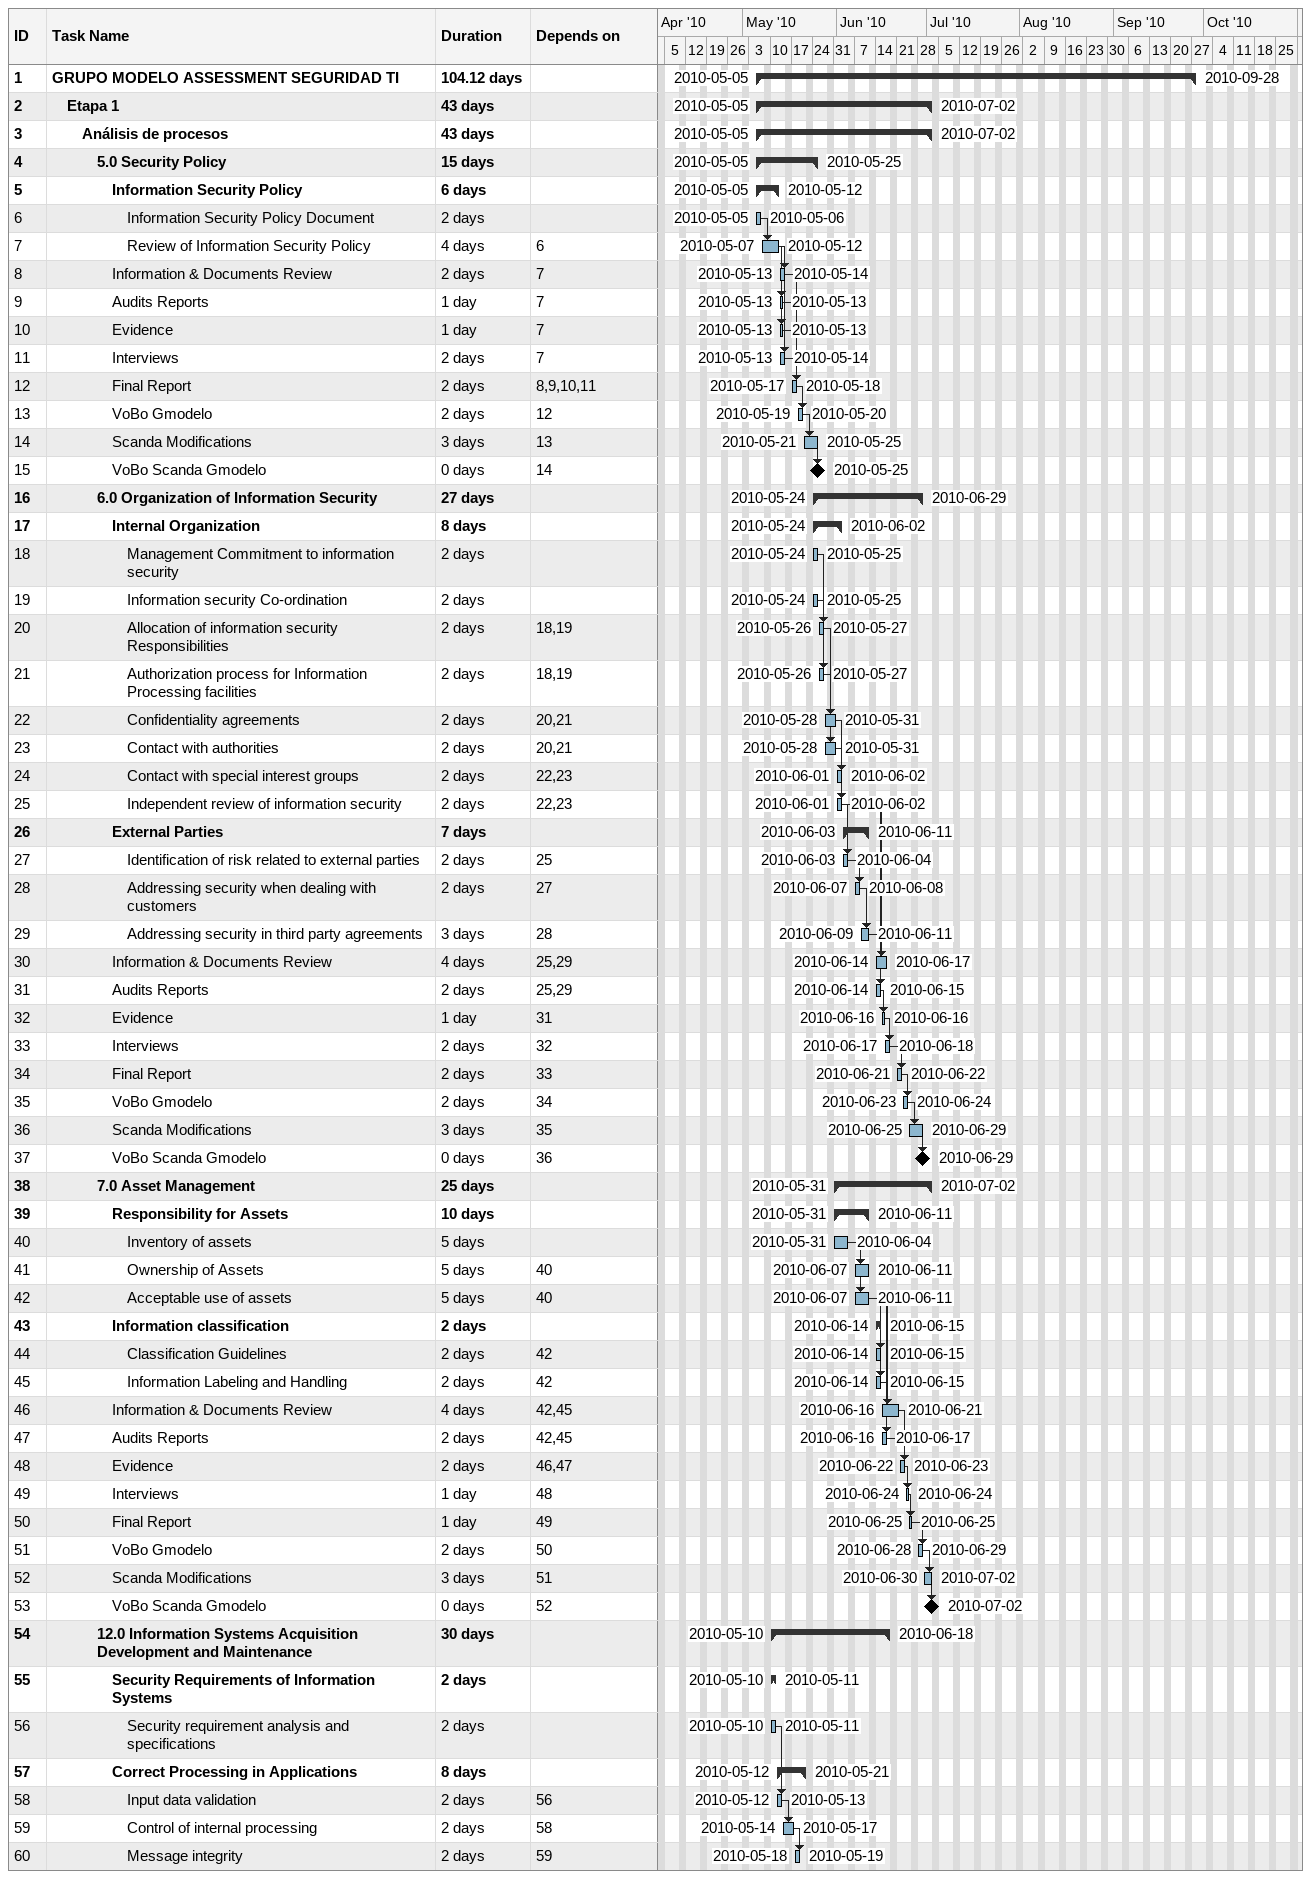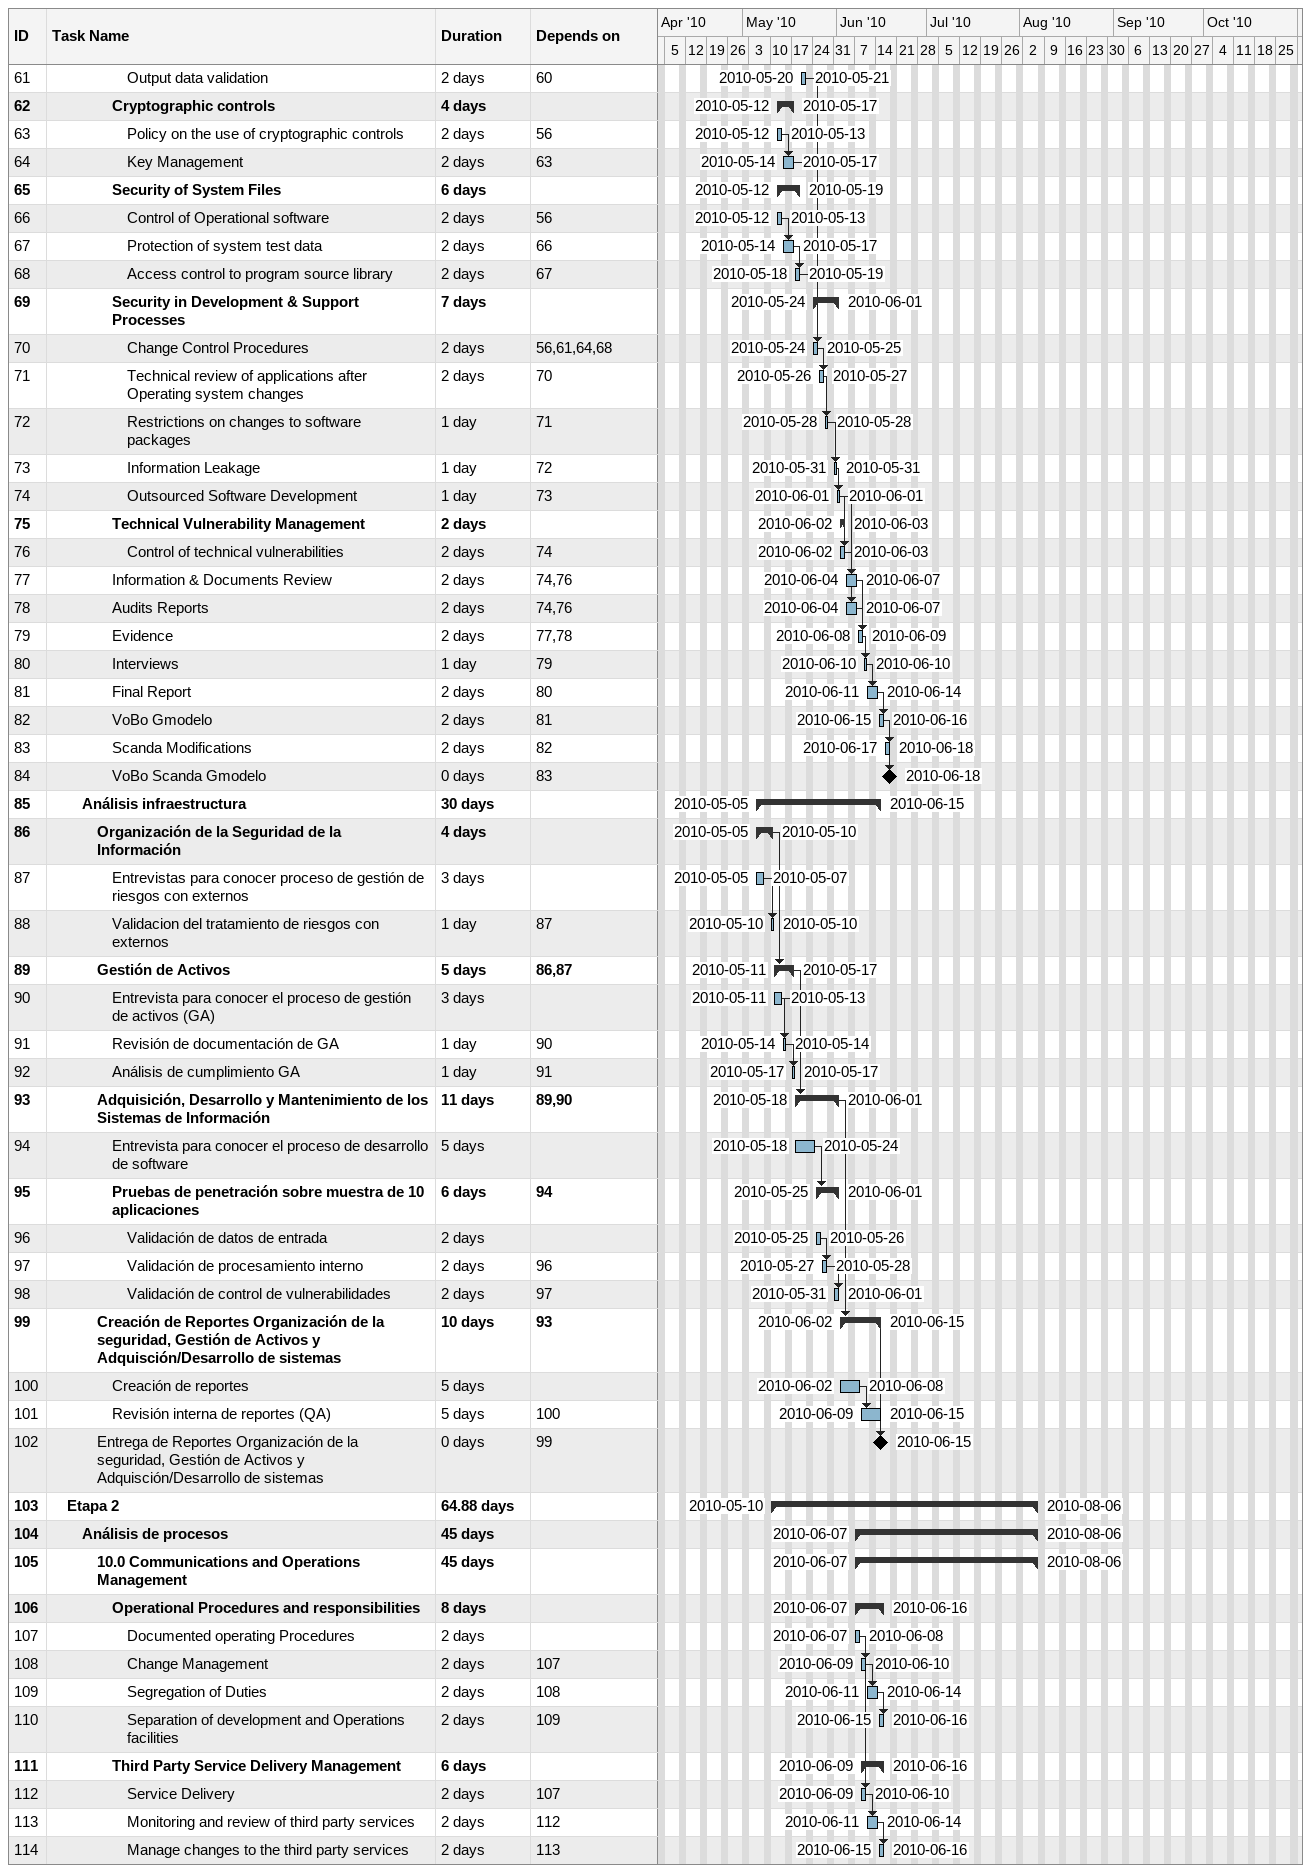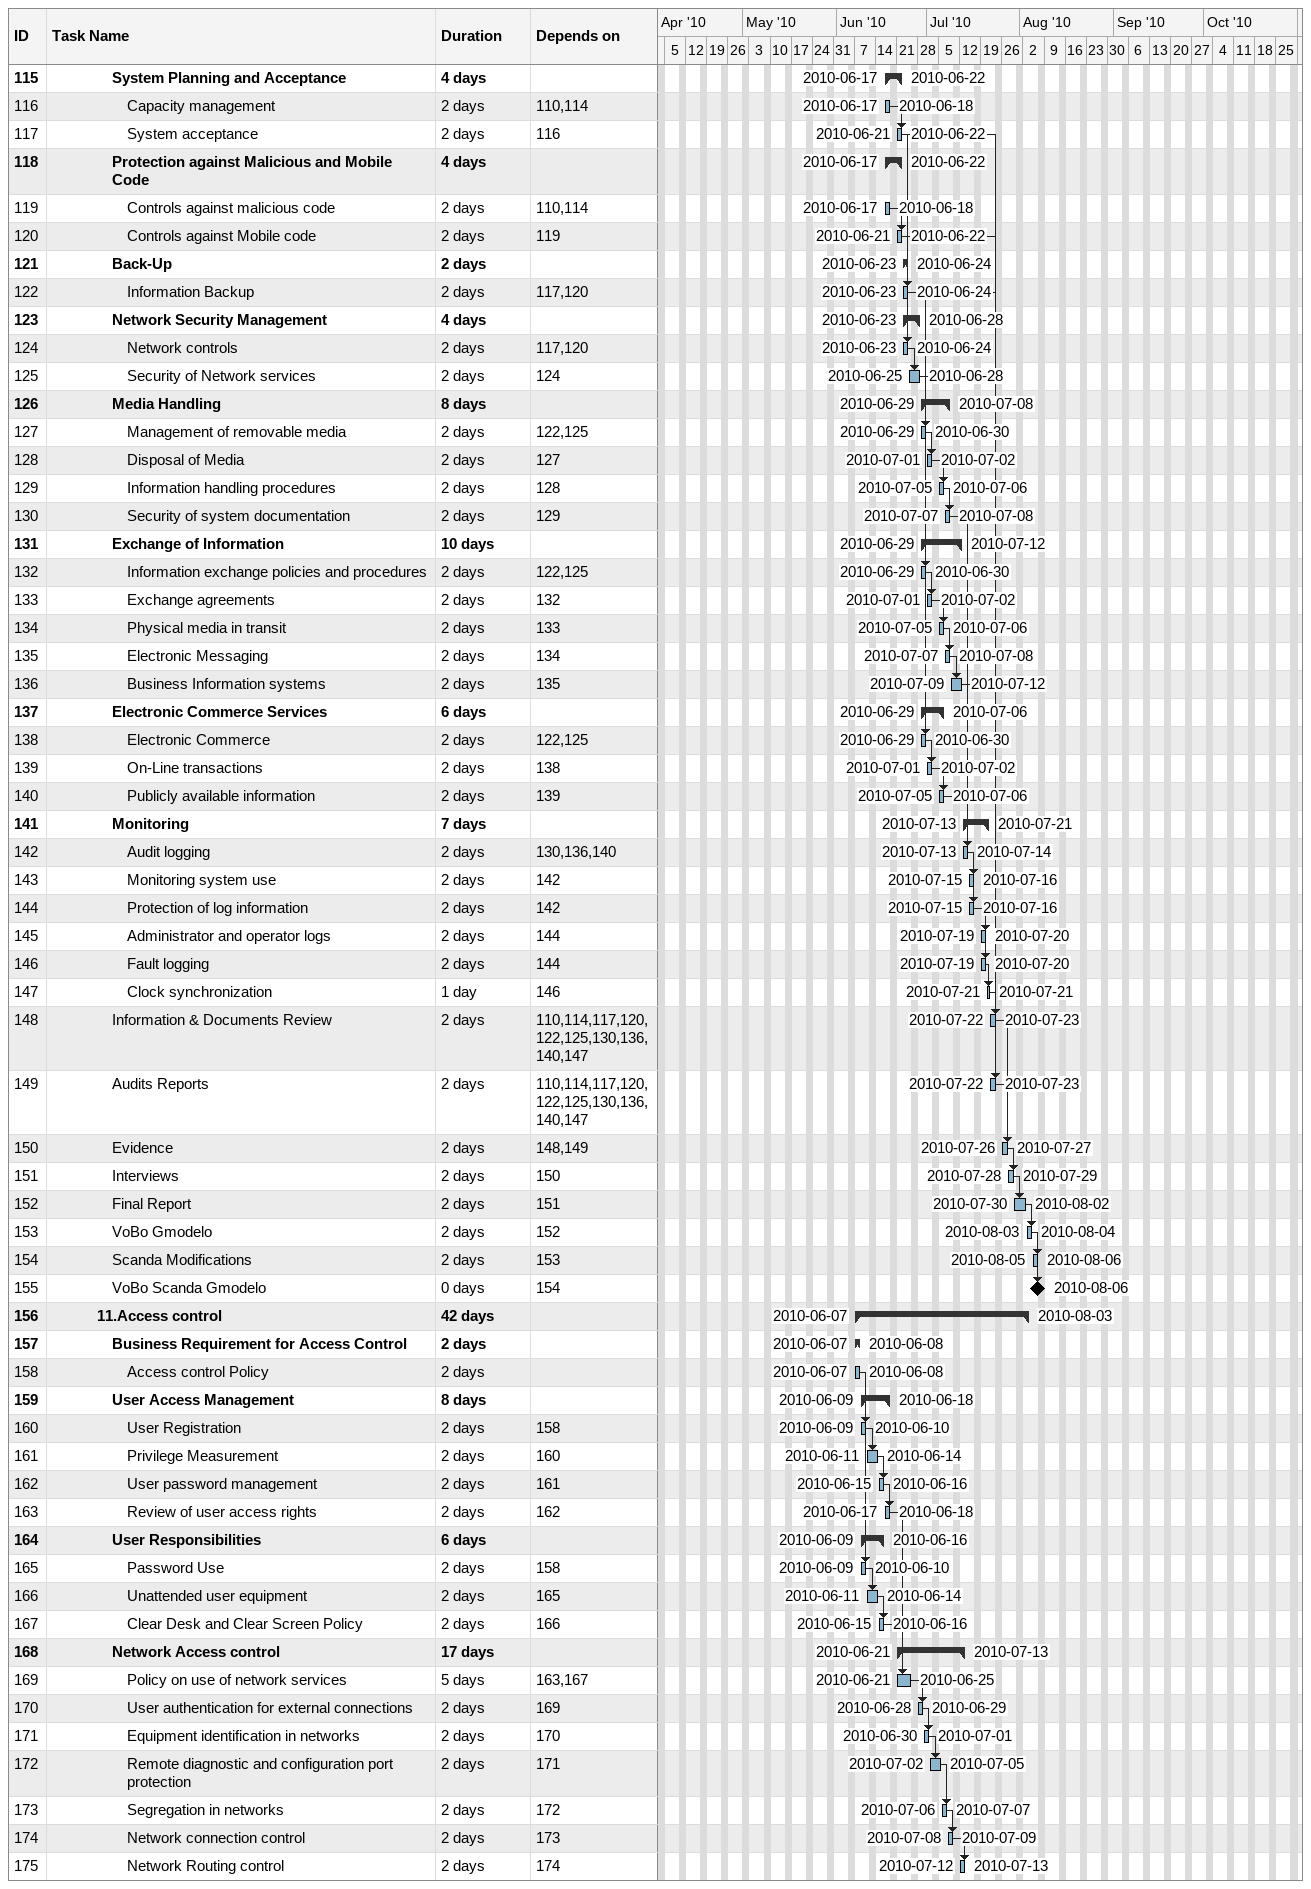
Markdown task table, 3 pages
| ID | Level | Task | Duration | Start | Finish | Predecessors |
|---|---|---|---|---|---|---|
| 1 | 1 | **GRUPO MODELO ASSESSMENT SEGURIDAD TI** | 104.12d | 2010-05-05 | 2010-09-28 |  |
| 2 | 2 | **Etapa 1** | 43d | 2010-05-05 | 2010-07-02 |  |
| 3 | 3 | **Análisis de procesos** | 43d | 2010-05-05 | 2010-07-02 |  |
| 4 | 4 | **5.0 Security Policy** | 15d | 2010-05-05 | 2010-05-25 |  |
| 5 | 5 | **Information Security Policy** | 6d | 2010-05-05 | 2010-05-12 |  |
| 6 | 6 | Information Security Policy Document | 2d | 2010-05-05 | 2010-05-06 |  |
| 7 | 6 | Review of Information Security Policy | 4d | 2010-05-07 | 2010-05-12 | 6 |
| 8 | 5 | Information & Documents Review | 2d | 2010-05-13 | 2010-05-14 | 7 |
| 9 | 5 | Audits Reports | 1d | 2010-05-13 | 2010-05-13 | 7 |
| 10 | 5 | Evidence | 1d | 2010-05-13 | 2010-05-13 | 7 |
| 11 | 5 | Interviews | 2d | 2010-05-13 | 2010-05-14 | 7 |
| 12 | 5 | Final Report | 2d | 2010-05-17 | 2010-05-18 | 8, 9, 10, 11 |
| 13 | 5 | VoBo Gmodelo | 2d | 2010-05-19 | 2010-05-20 | 12 |
| 14 | 5 | Scanda Modifications | 3d | 2010-05-21 | 2010-05-25 | 13 |
| 15 | 5 | VoBo Scanda Gmodelo | 0d | 2010-05-25 | 2010-05-25 | 14 |
| 16 | 4 | **6.0 Organization of Information Security** | 27d | 2010-05-24 | 2010-06-29 |  |
| 17 | 5 | **Internal Organization** | 8d | 2010-05-24 | 2010-06-02 |  |
| 18 | 6 | Management Commitment to information security | 2d | 2010-05-24 | 2010-05-25 |  |
| 19 | 6 | Information security Co-ordination | 2d | 2010-05-24 | 2010-05-25 |  |
| 20 | 6 | Allocation of information security Responsibilities | 2d | 2010-05-26 | 2010-05-27 | 18, 19 |
| 21 | 6 | Authorization process for Information Processing facilities | 2d | 2010-05-26 | 2010-05-27 | 18, 19 |
| 22 | 6 | Confidentiality agreements | 2d | 2010-05-28 | 2010-05-31 | 20, 21 |
| 23 | 6 | Contact with authorities | 2d | 2010-05-28 | 2010-05-31 | 20, 21 |
| 24 | 6 | Contact with special interest groups | 2d | 2010-06-01 | 2010-06-02 | 22, 23 |
| 25 | 6 | Independent review of information security | 2d | 2010-06-01 | 2010-06-02 | 22, 23 |
| 26 | 5 | **External Parties** | 7d | 2010-06-03 | 2010-06-11 |  |
| 27 | 6 | Identification of risk related to external parties | 2d | 2010-06-03 | 2010-06-04 | 25 |
| 28 | 6 | Addressing security when dealing with customers | 2d | 2010-06-07 | 2010-06-08 | 27 |
| 29 | 6 | Addressing security in third party agreements | 3d | 2010-06-09 | 2010-06-11 | 28 |
| 30 | 5 | Information & Documents Review | 4d | 2010-06-14 | 2010-06-17 | 25, 29 |
| 31 | 5 | Audits Reports | 2d | 2010-06-14 | 2010-06-15 | 25, 29 |
| 32 | 5 | Evidence | 1d | 2010-06-16 | 2010-06-16 | 31 |
| 33 | 5 | Interviews | 2d | 2010-06-17 | 2010-06-18 | 32 |
| 34 | 5 | Final Report | 2d | 2010-06-21 | 2010-06-22 | 33 |
| 35 | 5 | VoBo Gmodelo | 2d | 2010-06-23 | 2010-06-24 | 34 |
| 36 | 5 | Scanda Modifications | 3d | 2010-06-25 | 2010-06-29 | 35 |
| 37 | 5 | VoBo Scanda Gmodelo | 0d | 2010-06-29 | 2010-06-29 | 36 |
| 38 | 4 | **7.0 Asset Management** | 25d | 2010-05-31 | 2010-07-02 |  |
| 39 | 5 | **Responsibility for Assets** | 10d | 2010-05-31 | 2010-06-11 |  |
| 40 | 6 | Inventory of assets | 5d | 2010-05-31 | 2010-06-04 |  |
| 41 | 6 | Ownership of Assets | 5d | 2010-06-07 | 2010-06-11 | 40 |
| 42 | 6 | Acceptable use of assets | 5d | 2010-06-07 | 2010-06-11 | 40 |
| 43 | 5 | **Information classification** | 2d | 2010-06-14 | 2010-06-15 |  |
| 44 | 6 | Classification Guidelines | 2d | 2010-06-14 | 2010-06-15 | 42 |
| 45 | 6 | Information Labeling and Handling | 2d | 2010-06-14 | 2010-06-15 | 42 |
| 46 | 5 | Information & Documents Review | 4d | 2010-06-16 | 2010-06-21 | 42, 45 |
| 47 | 5 | Audits Reports | 2d | 2010-06-16 | 2010-06-17 | 42, 45 |
| 48 | 5 | Evidence | 2d | 2010-06-22 | 2010-06-23 | 46, 47 |
| 49 | 5 | Interviews | 1d | 2010-06-24 | 2010-06-24 | 48 |
| 50 | 5 | Final Report | 1d | 2010-06-25 | 2010-06-25 | 49 |
| 51 | 5 | VoBo Gmodelo | 2d | 2010-06-28 | 2010-06-29 | 50 |
| 52 | 5 | Scanda Modifications | 3d | 2010-06-30 | 2010-07-02 | 51 |
| 53 | 5 | VoBo Scanda Gmodelo | 0d | 2010-07-02 | 2010-07-02 | 52 |
| 54 | 4 | **12.0 Information Systems Acquisition Development and Maintenance** | 30d | 2010-05-10 | 2010-06-18 |  |
| 55 | 5 | **Security Requirements of Information Systems** | 2d | 2010-05-10 | 2010-05-11 |  |
| 56 | 6 | Security requirement analysis and specifications | 2d | 2010-05-10 | 2010-05-11 |  |
| 57 | 5 | **Correct Processing in Applications** | 8d | 2010-05-12 | 2010-05-21 |  |
| 58 | 6 | Input data validation | 2d | 2010-05-12 | 2010-05-13 | 56 |
| 59 | 6 | Control of internal processing | 2d | 2010-05-14 | 2010-05-17 | 58 |
| 60 | 6 | Message integrity | 2d | 2010-05-18 | 2010-05-19 | 59 |
| 61 | 6 | Output data validation | 2d | 2010-05-20 | 2010-05-21 | 60 |
| 62 | 5 | **Cryptographic controls** | 4d | 2010-05-12 | 2010-05-17 |  |
| 63 | 6 | Policy on the use of cryptographic controls | 2d | 2010-05-12 | 2010-05-13 | 56 |
| 64 | 6 | Key Management | 2d | 2010-05-14 | 2010-05-17 | 63 |
| 65 | 5 | **Security of System Files** | 6d | 2010-05-12 | 2010-05-19 |  |
| 66 | 6 | Control of Operational software | 2d | 2010-05-12 | 2010-05-13 | 56 |
| 67 | 6 | Protection of system test data | 2d | 2010-05-14 | 2010-05-17 | 66 |
| 68 | 6 | Access control to program source library | 2d | 2010-05-18 | 2010-05-19 | 67 |
| 69 | 5 | **Security in Development & Support Processes** | 7d | 2010-05-24 | 2010-06-01 |  |
| 70 | 6 | Change Control Procedures | 2d | 2010-05-24 | 2010-05-25 | 56, 61, 64, 68 |
| 71 | 6 | Technical review of applications after Operating system changes | 2d | 2010-05-26 | 2010-05-27 | 70 |
| 72 | 6 | Restrictions on changes to software packages | 1d | 2010-05-28 | 2010-05-28 | 71 |
| 73 | 6 | Information Leakage | 1d | 2010-05-31 | 2010-05-31 | 72 |
| 74 | 6 | Outsourced Software Development | 1d | 2010-06-01 | 2010-06-01 | 73 |
| 75 | 5 | **Technical Vulnerability Management** | 2d | 2010-06-02 | 2010-06-03 |  |
| 76 | 6 | Control of technical vulnerabilities | 2d | 2010-06-02 | 2010-06-03 | 74 |
| 77 | 5 | Information & Documents Review | 2d | 2010-06-04 | 2010-06-07 | 74, 76 |
| 78 | 5 | Audits Reports | 2d | 2010-06-04 | 2010-06-07 | 74, 76 |
| 79 | 5 | Evidence | 2d | 2010-06-08 | 2010-06-09 | 77, 78 |
| 80 | 5 | Interviews | 1d | 2010-06-10 | 2010-06-10 | 79 |
| 81 | 5 | Final Report | 2d | 2010-06-11 | 2010-06-14 | 80 |
| 82 | 5 | VoBo Gmodelo | 2d | 2010-06-15 | 2010-06-16 | 81 |
| 83 | 5 | Scanda Modifications | 2d | 2010-06-17 | 2010-06-18 | 82 |
| 84 | 5 | VoBo Scanda Gmodelo | 0d | 2010-06-18 | 2010-06-18 | 83 |
| 85 | 3 | **Análisis infraestructura** | 30d | 2010-05-05 | 2010-06-15 |  |
| 86 | 4 | **Organización de la Seguridad de la Información** | 4d | 2010-05-05 | 2010-05-10 |  |
| 87 | 5 | Entrevistas para conocer proceso de gestión de riesgos con externos | 3d | 2010-05-05 | 2010-05-07 |  |
| 88 | 5 | Validacion del tratamiento de riesgos con externos | 1d | 2010-05-10 | 2010-05-10 | 87 |
| 89 | 4 | **Gestión de Activos** | 5d | 2010-05-11 | 2010-05-17 | 86, 87 |
| 90 | 5 | Entrevista para conocer el proceso de gestión de activos (GA) | 3d | 2010-05-11 | 2010-05-13 |  |
| 91 | 5 | Revisión de documentación de GA | 1d | 2010-05-14 | 2010-05-14 | 90 |
| 92 | 5 | Análisis de cumplimiento GA | 1d | 2010-05-17 | 2010-05-17 | 91 |
| 93 | 4 | **Adquisición, Desarrollo y Mantenimiento de los Sistemas de Información** | 11d | 2010-05-18 | 2010-06-01 | 89, 90 |
| 94 | 5 | Entrevista para conocer el proceso de desarrollo de software | 5d | 2010-05-18 | 2010-05-24 |  |
| 95 | 5 | **Pruebas de penetración sobre muestra de 10 aplicaciones** | 6d | 2010-05-25 | 2010-06-01 | 94 |
| 96 | 6 | Validación de datos de entrada | 2d | 2010-05-25 | 2010-05-26 |  |
| 97 | 6 | Validación de procesamiento interno | 2d | 2010-05-27 | 2010-05-28 | 96 |
| 98 | 6 | Validación de control de vulnerabilidades | 2d | 2010-05-31 | 2010-06-01 | 97 |
| 99 | 4 | **Creación de Reportes Organización de la seguridad, Gestión de Activos y Adquisción/Desarrollo de sistemas** | 10d | 2010-06-02 | 2010-06-15 | 93 |
| 100 | 5 | Creación de reportes | 5d | 2010-06-02 | 2010-06-08 |  |
| 101 | 5 | Revisión interna de reportes (QA) | 5d | 2010-06-09 | 2010-06-15 | 100 |
| 102 | 4 | Entrega de Reportes Organización de la seguridad, Gestión de Activos y Adquisción/Desarrollo de sistemas | 0d | 2010-06-15 | 2010-06-15 | 99 |
| 103 | 2 | **Etapa 2** | 64.88d | 2010-05-10 | 2010-08-06 |  |
| 104 | 3 | **Análisis de procesos** | 45d | 2010-06-07 | 2010-08-06 |  |
| 105 | 4 | **10.0 Communications and Operations Management** | 45d | 2010-06-07 | 2010-08-06 |  |
| 106 | 5 | **Operational Procedures and responsibilities** | 8d | 2010-06-07 | 2010-06-16 |  |
| 107 | 6 | Documented operating Procedures | 2d | 2010-06-07 | 2010-06-08 |  |
| 108 | 6 | Change Management | 2d | 2010-06-09 | 2010-06-10 | 107 |
| 109 | 6 | Segregation of Duties | 2d | 2010-06-11 | 2010-06-14 | 108 |
| 110 | 6 | Separation of development and Operations facilities | 2d | 2010-06-15 | 2010-06-16 | 109 |
| 111 | 5 | **Third Party Service Delivery Management** | 6d | 2010-06-09 | 2010-06-16 |  |
| 112 | 6 | Service Delivery | 2d | 2010-06-09 | 2010-06-10 | 107 |
| 113 | 6 | Monitoring and review of third party services | 2d | 2010-06-11 | 2010-06-14 | 112 |
| 114 | 6 | Manage changes to the third party services | 2d | 2010-06-15 | 2010-06-16 | 113 |
| 115 | 5 | **System Planning and Acceptance** | 4d | 2010-06-17 | 2010-06-22 |  |
| 116 | 6 | Capacity management | 2d | 2010-06-17 | 2010-06-18 | 110, 114 |
| 117 | 6 | System acceptance | 2d | 2010-06-21 | 2010-06-22 | 116 |
| 118 | 5 | **Protection against Malicious and Mobile Code** | 4d | 2010-06-17 | 2010-06-22 |  |
| 119 | 6 | Controls against malicious code | 2d | 2010-06-17 | 2010-06-18 | 110, 114 |
| 120 | 6 | Controls against Mobile code | 2d | 2010-06-21 | 2010-06-22 | 119 |
| 121 | 5 | **Back-Up** | 2d | 2010-06-23 | 2010-06-24 |  |
| 122 | 6 | Information Backup | 2d | 2010-06-23 | 2010-06-24 | 117, 120 |
| 123 | 5 | **Network Security Management** | 4d | 2010-06-23 | 2010-06-28 |  |
| 124 | 6 | Network controls | 2d | 2010-06-23 | 2010-06-24 | 117, 120 |
| 125 | 6 | Security of Network services | 2d | 2010-06-25 | 2010-06-28 | 124 |
| 126 | 5 | **Media Handling** | 8d | 2010-06-29 | 2010-07-08 |  |
| 127 | 6 | Management of removable media | 2d | 2010-06-29 | 2010-06-30 | 122, 125 |
| 128 | 6 | Disposal of Media | 2d | 2010-07-01 | 2010-07-02 | 127 |
| 129 | 6 | Information handling procedures | 2d | 2010-07-05 | 2010-07-06 | 128 |
| 130 | 6 | Security of system documentation | 2d | 2010-07-07 | 2010-07-08 | 129 |
| 131 | 5 | **Exchange of Information** | 10d | 2010-06-29 | 2010-07-12 |  |
| 132 | 6 | Information exchange policies and procedures | 2d | 2010-06-29 | 2010-06-30 | 122, 125 |
| 133 | 6 | Exchange agreements | 2d | 2010-07-01 | 2010-07-02 | 132 |
| 134 | 6 | Physical media in transit | 2d | 2010-07-05 | 2010-07-06 | 133 |
| 135 | 6 | Electronic Messaging | 2d | 2010-07-07 | 2010-07-08 | 134 |
| 136 | 6 | Business Information systems | 2d | 2010-07-09 | 2010-07-12 | 135 |
| 137 | 5 | **Electronic Commerce Services** | 6d | 2010-06-29 | 2010-07-06 |  |
| 138 | 6 | Electronic Commerce | 2d | 2010-06-29 | 2010-06-30 | 122, 125 |
| 139 | 6 | On-Line transactions | 2d | 2010-07-01 | 2010-07-02 | 138 |
| 140 | 6 | Publicly available information | 2d | 2010-07-05 | 2010-07-06 | 139 |
| 141 | 5 | **Monitoring** | 7d | 2010-07-13 | 2010-07-21 |  |
| 142 | 6 | Audit logging | 2d | 2010-07-13 | 2010-07-14 | 130, 136, 140 |
| 143 | 6 | Monitoring system use | 2d | 2010-07-15 | 2010-07-16 | 142 |
| 144 | 6 | Protection of log information | 2d | 2010-07-15 | 2010-07-16 | 142 |
| 145 | 6 | Administrator and operator logs | 2d | 2010-07-19 | 2010-07-20 | 144 |
| 146 | 6 | Fault logging | 2d | 2010-07-19 | 2010-07-20 | 144 |
| 147 | 6 | Clock synchronization | 1d | 2010-07-21 | 2010-07-21 | 146 |
| 148 | 5 | Information & Documents Review | 2d | 2010-07-22 | 2010-07-23 | 110, 114, 117, 120, 122, 125, 130, 136, 140, 147 |
| 149 | 5 | Audits Reports | 2d | 2010-07-22 | 2010-07-23 | 110, 114, 117, 120, 122, 125, 130, 136, 140, 147 |
| 150 | 5 | Evidence | 2d | 2010-07-26 | 2010-07-27 | 148, 149 |
| 151 | 5 | Interviews | 2d | 2010-07-28 | 2010-07-29 | 150 |
| 152 | 5 | Final Report | 2d | 2010-07-30 | 2010-08-02 | 151 |
| 153 | 5 | VoBo Gmodelo | 2d | 2010-08-03 | 2010-08-04 | 152 |
| 154 | 5 | Scanda Modifications | 2d | 2010-08-05 | 2010-08-06 | 153 |
| 155 | 5 | VoBo Scanda Gmodelo | 0d | 2010-08-06 | 2010-08-06 | 154 |
| 156 | 4 | **11.Access control** | 42d | 2010-06-07 | 2010-08-03 |  |
| 157 | 5 | **Business Requirement for Access Control** | 2d | 2010-06-07 | 2010-06-08 |  |
| 158 | 6 | Access control Policy | 2d | 2010-06-07 | 2010-06-08 |  |
| 159 | 5 | **User Access Management** | 8d | 2010-06-09 | 2010-06-18 |  |
| 160 | 6 | User Registration | 2d | 2010-06-09 | 2010-06-10 | 158 |
| 161 | 6 | Privilege Measurement | 2d | 2010-06-11 | 2010-06-14 | 160 |
| 162 | 6 | User password management | 2d | 2010-06-15 | 2010-06-16 | 161 |
| 163 | 6 | Review of user access rights | 2d | 2010-06-17 | 2010-06-18 | 162 |
| 164 | 5 | **User Responsibilities** | 6d | 2010-06-09 | 2010-06-16 |  |
| 165 | 6 | Password Use | 2d | 2010-06-09 | 2010-06-10 | 158 |
| 166 | 6 | Unattended user equipment | 2d | 2010-06-11 | 2010-06-14 | 165 |
| 167 | 6 | Clear Desk and Clear Screen Policy | 2d | 2010-06-15 | 2010-06-16 | 166 |
| 168 | 5 | **Network Access control** | 17d | 2010-06-21 | 2010-07-13 |  |
| 169 | 6 | Policy on use of network services | 5d | 2010-06-21 | 2010-06-25 | 163, 167 |
| 170 | 6 | User authentication for external connections | 2d | 2010-06-28 | 2010-06-29 | 169 |
| 171 | 6 | Equipment identification in networks | 2d | 2010-06-30 | 2010-07-01 | 170 |
| 172 | 6 | Remote diagnostic and configuration port protection | 2d | 2010-07-02 | 2010-07-05 | 171 |
| 173 | 6 | Segregation in networks | 2d | 2010-07-06 | 2010-07-07 | 172 |
| 174 | 6 | Network connection control | 2d | 2010-07-08 | 2010-07-09 | 173 |
| 175 | 6 | Network Routing control | 2d | 2010-07-12 | 2010-07-13 | 174 |
